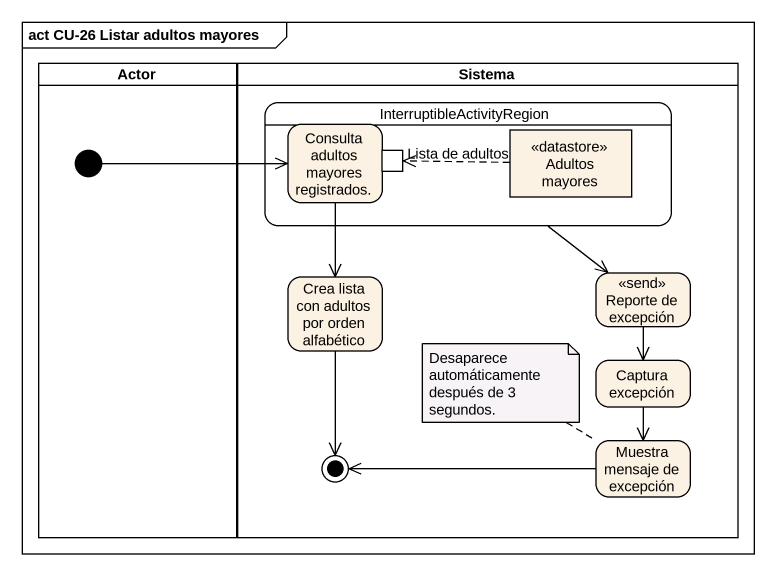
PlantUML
@startuml
mainframe act CU-26 Listar adultos mayores
hide empty description
state "Actor" as Actor_ <<partition>> {
  state initial1 <<start>>
}
state Sistema <<partition>> {
  state InterruptibleActivityRegion {
    state "Consulta adultos mayores registrados." as Consulta_adultos_mayores {
      state "Lista de adultos" as Lista_de_adultos <<inputPin>>
    }
    state "Adultos mayores" as Adultos_mayores <<datastore>>
  }
  state "Crea lista con adultos por orden alfabético" as Crea_lista_con_adultos_por
  state "Reporte de excepción" as Reporte_de_excepción <<send>>
  state "Captura excepción" as Captura_excepción
  state "Muestra mensaje de excepción" as Muestra_mensaje_de_excepción
  Crea_lista_con_adultos_por --> [*]
  Muestra_mensaje_de_excepción -left-> [*]
}
InterruptibleActivityRegion --> Reporte_de_excepción
Consulta_adultos_mayores --> Crea_lista_con_adultos_por
Adultos_mayores -left[dashed]-> Lista_de_adultos
initial1 -right-> Consulta_adultos_mayores
Reporte_de_excepción --> Captura_excepción
Captura_excepción --> Muestra_mensaje_de_excepción
note top of Muestra_mensaje_de_excepción : Desaparece automáticamente después de 3 segundos.
@enduml
